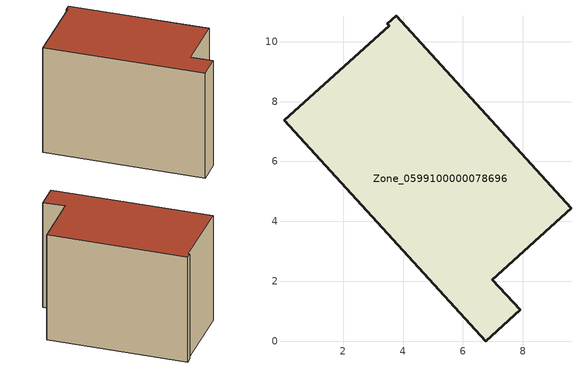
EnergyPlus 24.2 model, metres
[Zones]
Zone_0599100000078696
 floor ground (C_G): 6.98,2.04 7.91,1.05 6.76,0 0.02,7.38 3.54,10.54 3.48,10.6 3.77,10.86 9.61,4.44 z0
 wall outside (C_F): 0.02,7.38 6.76,0 7.91,1.05 6.98,2.04 9.61,4.44 3.77,10.86 3.48,10.6 3.54,10.54 0.02,7.38 z0:7.09
 roof outside (C_R): 3.54,10.54 0.02,7.38 6.76,0 7.91,1.05 6.98,2.04 9.61,4.44 3.77,10.86 3.48,10.6 z7.09
[BUILDING]
Pand.0599100000078696: North Axis=0; Terrain=City; Loads Convergence Tolerance Value=0.04; Temperature Convergence Tolerance Value=0.4; Solar Distribution=FullExterior; Maximum Number of Warmup Days=25; Minimum Number of Warmup Days=1
[Site:Location]
Rotterdam.The.Hague.AP_ZH_NLD Design_Conditions: Latitude=51.96; Longitude=4.45; Time Zone=1; Elevation=-4.5
[SITE:GROUNDTEMPERATURE:BUILDINGSURFACE]
18, 18, 18, 18, 18, 18, 18, 18, 18, 18, 18, 18
[MATERIAL] Thermal Absorptance=0.9; Solar Absorptance=0.7; Visible Absorptance=0.7
Name | Roughness | Thickness | Conductivity | Density | Specific Heat
G.TI.1975-1991 | MediumSmooth | 0.15 | 0.288461 | 540 | 1210
F.TI.1975-1991 | Rough | 0.3 | 0.230769 | 1920 | 840
R.TI.1975-1991 | MediumRough | 0.2 | 0.153846 | 1500 | 1000
[CONSTRUCTION]
C_G: G.TI.1975-1991
C_F: F.TI.1975-1991
C_R: R.TI.1975-1991
[ZONE]
Zone_0599100000078696: Type=1; Multiplier=1; Ceiling Height=Autocalculate; Volume=Autocalculate; Floor Area=autocalculate; Part of Total Floor Area=Yes
[ZONEINFILTRATION:DESIGNFLOWRATE]
Infil_Zone_0599100000078696: Zone or ZoneList or Space or SpaceList=Zone_0599100000078696; Schedule=AlwaysOn; Design Flow Rate Calculation Method=Flow/Area; Flow Rate per Floor Area=0.003; Constant Term Coefficient=1; Temperature Term Coefficient=0; Velocity Term Coefficient=0; Velocity Squared Term Coefficient=0
[HVACTEMPLATE:ZONE:IDEALLOADSAIRSYSTEM]
Zone_0599100000078696: Maximum Heating Supply Air Temperature=50; Minimum Cooling Supply Air Temperature=13; Maximum Heating Supply Air Humidity Ratio=0.0156; Minimum Cooling Supply Air Humidity Ratio=0.0077; Heating Limit=NoLimit; Cooling Limit=NoLimit; Dehumidification Control Type=ConstantSensibleHeatRatio; Cooling Sensible Heat Ratio=0.7; Dehumidification Setpoint=60; Humidification Control Type=None; Humidification Setpoint=30; Outdoor Air Method=None; Outdoor Air Flow Rate per Person=0.00944; Outdoor Air Flow Rate per Zone Floor Area=0; Outdoor Air Flow Rate per Zone=0; Demand Controlled Ventilation Type=None; Outdoor Air Economizer Type=NoEconomizer; Heat Recovery Type=None; Sensible Heat Recovery Effectiveness=0.7; Latent Heat Recovery Effectiveness=0.65
[ZONECONTROL:THERMOSTAT]
ThermostatControl_Zone_0599100000078696: Zone or ZoneList=Zone_0599100000078696; Control Type Schedule=DualSetpointControlType; Control 1=Thermostat_Zone_0599100000078696; Temperature Difference Between Cutout And Setpoint=0
[THERMOSTATSETPOINT:DUALSETPOINT]
Thermostat_Zone_0599100000078696: Heating Setpoint Temperature Schedule=HeatingSetpoint_Zone_0599100000078696; Cooling Setpoint Temperature Schedule=CoolingSetpoint_Zone_0599100000078696
[SCHEDULE:COMPACT]
HeatingSetpoint_Zone_0599100000078696: Through: 12/31, For: AllDays, Until: 24:00, 21
CoolingSetpoint_Zone_0599100000078696: Through: 12/31, For: AllDays, Until: 24:00, 24
DualSetpointControlType: Through: 12/31, For: AllDays, Until: 24:00, 4
AlwaysOn: Through: 12/31, For: AllDays, Until: 24:00, 1
